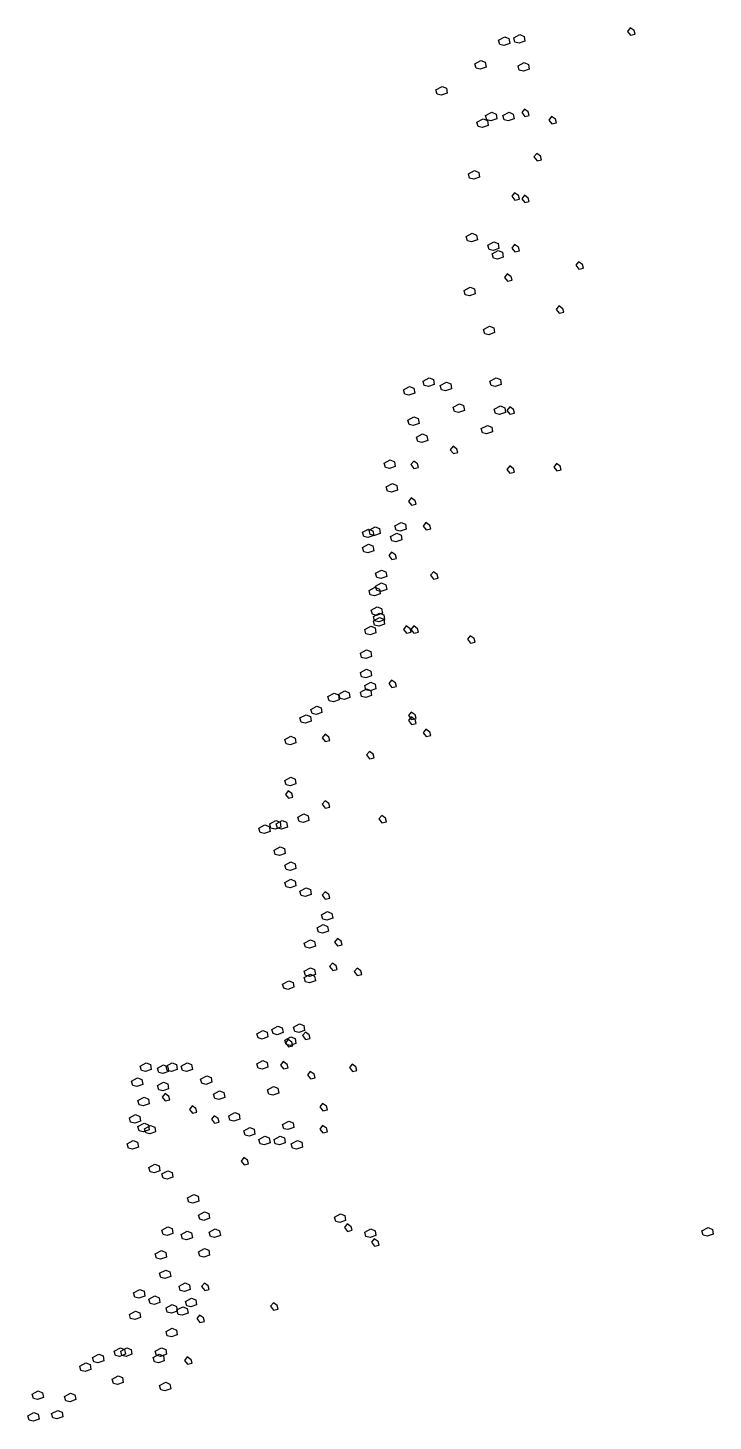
# Model space of a CAD drawing. Header units: millimetres. Extents: x 78 to 127.2, y 151.6 to 179.7.
# Drawn here: x 94.16 to 96.91, y 157.23 to 162.82 of the extents above; entities that cross this region are included whole.
import ezdxf

# ---------------------------------------------------------------- set-up
doc = ezdxf.new("R2010")
doc.units = ezdxf.units.MM
doc.layers.add('arbre', color=250, linetype='Continuous')

# ---------------------------------------------------------------- blocks, each defined once
blk = doc.blocks.new('arbre5')
at = {"layer": 'arbre'}
for points in [[(236.0482, 22.6598), (236.037, 22.6456), (236.0492, 22.6303), (236.0676, 22.6344), (236.0635, 22.6486)], [(235.5192, 22.6109), (235.5436, 22.6241), (235.5609, 22.617), (235.564, 22.5976), (235.5406, 22.5895), (235.5243, 22.5935)], [(235.5799, 22.6195), (235.6043, 22.6328), (235.6217, 22.6256), (235.6247, 22.6063), (235.6013, 22.5981), (235.585, 22.6022)], [(235.4238, 22.5155), (235.4482, 22.5287), (235.4656, 22.5216), (235.4686, 22.5023), (235.4452, 22.4941), (235.4289, 22.4982)], [(235.5972, 22.5068), (235.6217, 22.5201), (235.639, 22.5129), (235.6421, 22.4936), (235.6186, 22.4854), (235.6023, 22.4895)], [(235.2677, 22.4115), (235.2921, 22.4247), (235.3095, 22.4176), (235.3125, 22.3982), (235.2891, 22.3901), (235.2728, 22.3942)], [(235.6231, 22.3337), (235.6119, 22.3195), (235.6241, 22.3042), (235.6424, 22.3082), (235.6384, 22.3225)], [(235.4324, 22.2814), (235.4569, 22.2947), (235.4742, 22.2876), (235.4773, 22.2682), (235.4538, 22.26), (235.4375, 22.2641)], [(235.4671, 22.3074), (235.4916, 22.3207), (235.5089, 22.3136), (235.512, 22.2942), (235.4885, 22.2861), (235.4722, 22.2901)], [(235.5365, 22.3074), (235.561, 22.3207), (235.5783, 22.3136), (235.5814, 22.2942), (235.5579, 22.2861), (235.5416, 22.2901)], [(235.7318, 22.3041), (235.7206, 22.2898), (235.7328, 22.2745), (235.7512, 22.2786), (235.7471, 22.2929)], [(235.6725, 22.1558), (235.6613, 22.1416), (235.6735, 22.1263), (235.6919, 22.1304), (235.6878, 22.1446)], [(235.3977, 22.0734), (235.4222, 22.0866), (235.4395, 22.0795), (235.4426, 22.0601), (235.4192, 22.052), (235.4028, 22.0561)], [(235.5835, 21.9977), (235.5723, 21.9835), (235.5845, 21.9682), (235.6029, 21.9723), (235.5988, 21.9865)], [(235.6231, 21.9878), (235.6119, 21.9736), (235.6241, 21.9583), (235.6424, 21.9624), (235.6384, 21.9766)], [(235.3891, 21.822), (235.4135, 21.8352), (235.4309, 21.8281), (235.4339, 21.8088), (235.4105, 21.8006), (235.3942, 21.8047)], [(235.4758, 21.7873), (235.5003, 21.8006), (235.5176, 21.7934), (235.5206, 21.7741), (235.4972, 21.7659), (235.4809, 21.77)], [(235.4931, 21.7527), (235.5176, 21.7659), (235.5349, 21.7588), (235.538, 21.7394), (235.5145, 21.7313), (235.4982, 21.7353)], [(235.5835, 21.7902), (235.5723, 21.7759), (235.5845, 21.7606), (235.6029, 21.7647), (235.5988, 21.779)], [(235.8406, 21.721), (235.8294, 21.7068), (235.8416, 21.6915), (235.8599, 21.6955), (235.8559, 21.7098)], [(235.5539, 21.6716), (235.5427, 21.6573), (235.5549, 21.6421), (235.5732, 21.6461), (235.5692, 21.6604)], [(235.3804, 21.6053), (235.4049, 21.6185), (235.4222, 21.6114), (235.4253, 21.592), (235.4018, 21.5839), (235.3855, 21.588)], [(235.7615, 21.5431), (235.7503, 21.5289), (235.7625, 21.5136), (235.7809, 21.5177), (235.7768, 21.5319)], [(235.4584, 21.4492), (235.4829, 21.4625), (235.5002, 21.4554), (235.5033, 21.436), (235.4799, 21.4278), (235.4635, 21.4319)], [(235.1376, 21.2065), (235.162, 21.2198), (235.1794, 21.2126), (235.1824, 21.1933), (235.159, 21.1851), (235.1427, 21.1892)], [(235.2156, 21.2412), (235.2401, 21.2544), (235.2574, 21.2473), (235.2605, 21.228), (235.237, 21.2198), (235.2207, 21.2239)], [(235.285, 21.2239), (235.3095, 21.2371), (235.3268, 21.23), (235.3299, 21.2106), (235.3064, 21.2025), (235.2901, 21.2065)], [(235.4845, 21.2412), (235.5089, 21.2544), (235.5263, 21.2473), (235.5293, 21.228), (235.5059, 21.2198), (235.4896, 21.2239)], [(235.337, 21.1372), (235.3615, 21.1504), (235.3788, 21.1433), (235.3819, 21.1239), (235.3584, 21.1158), (235.3421, 21.1198)], [(235.1549, 21.0852), (235.1794, 21.0984), (235.1967, 21.0913), (235.1998, 21.0719), (235.1763, 21.0638), (235.16, 21.0678)], [(235.5018, 21.1285), (235.5263, 21.1417), (235.5436, 21.1346), (235.5467, 21.1153), (235.5232, 21.1071), (235.5069, 21.1112)], [(235.5638, 21.138), (235.5525, 21.1237), (235.5648, 21.1084), (235.5831, 21.1125), (235.579, 21.1268)], [(235.4498, 21.0505), (235.4742, 21.0637), (235.4916, 21.0566), (235.4946, 21.0372), (235.4712, 21.0291), (235.4549, 21.0332)], [(235.1896, 21.0158), (235.2141, 21.0291), (235.2314, 21.0219), (235.2345, 21.0026), (235.211, 20.9944), (235.1947, 20.9985)], [(235.3364, 20.9799), (235.3252, 20.9656), (235.3374, 20.9503), (235.3557, 20.9544), (235.3517, 20.9686)], [(235.0595, 20.9118), (235.084, 20.925), (235.1013, 20.9179), (235.1044, 20.8985), (235.0809, 20.8904), (235.0646, 20.8945)], [(235.1782, 20.9206), (235.167, 20.9063), (235.1792, 20.891), (235.1976, 20.8951), (235.1935, 20.9094)], [(235.5638, 20.9008), (235.5525, 20.8865), (235.5648, 20.8713), (235.5831, 20.8753), (235.579, 20.8896)], [(235.7516, 20.9107), (235.7404, 20.8964), (235.7526, 20.8811), (235.771, 20.8852), (235.7669, 20.8995)], [(235.0682, 20.8164), (235.0927, 20.8297), (235.11, 20.8225), (235.113, 20.8032), (235.0896, 20.795), (235.0733, 20.7991)], [(235.1683, 20.7723), (235.1571, 20.7581), (235.1693, 20.7428), (235.1877, 20.7469), (235.1836, 20.7611)], [(234.9728, 20.6344), (234.9973, 20.6476), (235.0146, 20.6405), (235.0177, 20.6211), (234.9942, 20.613), (234.9779, 20.6171)], [(234.9988, 20.6431), (235.0233, 20.6563), (235.0406, 20.6492), (235.0437, 20.6298), (235.0202, 20.6217), (235.0039, 20.6257)], [(235.1029, 20.6604), (235.1274, 20.6736), (235.1447, 20.6665), (235.1477, 20.6471), (235.1243, 20.639), (235.108, 20.6431)], [(235.2276, 20.6735), (235.2164, 20.6592), (235.2286, 20.644), (235.247, 20.648), (235.2429, 20.6623)], [(235.0855, 20.617), (235.11, 20.6303), (235.1273, 20.6232), (235.1304, 20.6038), (235.1069, 20.5957), (235.0906, 20.5997)], [(234.9728, 20.5737), (234.9973, 20.587), (235.0146, 20.5798), (235.0177, 20.5605), (234.9942, 20.5523), (234.9779, 20.5564)], [(235.0892, 20.5549), (235.078, 20.5407), (235.0902, 20.5254), (235.1086, 20.5294), (235.1045, 20.5437)], [(235.0248, 20.4697), (235.0493, 20.4829), (235.0666, 20.4758), (235.0697, 20.4564), (235.0462, 20.4483), (235.0299, 20.4524)], [(235.2573, 20.4759), (235.2461, 20.4616), (235.2583, 20.4463), (235.2767, 20.4504), (235.2726, 20.4647)], [(235.0248, 20.4177), (235.0493, 20.4309), (235.0666, 20.4238), (235.0697, 20.4044), (235.0462, 20.3963), (235.0299, 20.4003)], [(234.9988, 20.4003), (235.0233, 20.4136), (235.0406, 20.4064), (235.0437, 20.3871), (235.0202, 20.3789), (235.0039, 20.383)], [(235.0075, 20.3223), (235.032, 20.3356), (235.0493, 20.3284), (235.0523, 20.3091), (235.0289, 20.3009), (235.0126, 20.305)], [(235.0162, 20.2963), (235.0406, 20.3096), (235.058, 20.3024), (235.061, 20.2831), (235.0376, 20.2749), (235.0213, 20.279)], [(234.9815, 20.2443), (235.0059, 20.2575), (235.0233, 20.2504), (235.0263, 20.231), (235.0029, 20.2229), (234.9866, 20.227)], [(235.0162, 20.279), (235.0406, 20.2922), (235.058, 20.2851), (235.061, 20.2657), (235.0376, 20.2576), (235.0213, 20.2616)], [(235.1485, 20.2585), (235.1373, 20.2442), (235.1496, 20.2289), (235.1679, 20.233), (235.1638, 20.2472)], [(235.1782, 20.2585), (235.167, 20.2442), (235.1792, 20.2289), (235.1976, 20.233), (235.1935, 20.2472)], [(235.4056, 20.2189), (235.3944, 20.2047), (235.4066, 20.1894), (235.4249, 20.1935), (235.4209, 20.2077)], [(234.9641, 20.1489), (234.9886, 20.1622), (235.0059, 20.1551), (235.009, 20.1357), (234.9855, 20.1275), (234.9692, 20.1316)], [(234.9641, 20.0709), (234.9886, 20.0842), (235.0059, 20.077), (235.009, 20.0577), (234.9855, 20.0495), (234.9692, 20.0536)], [(234.9815, 20.0189), (235.0059, 20.0322), (235.0233, 20.025), (235.0263, 20.0057), (235.0029, 19.9975), (234.9866, 20.0016)], [(235.0892, 20.041), (235.078, 20.0268), (235.0902, 20.0115), (235.1086, 20.0156), (235.1045, 20.0298)], [(234.834, 19.9756), (234.8585, 19.9888), (234.8758, 19.9817), (234.8789, 19.9623), (234.8555, 19.9542), (234.8391, 19.9582)], [(234.8774, 19.9842), (234.9019, 19.9975), (234.9192, 19.9903), (234.9223, 19.971), (234.8988, 19.9628), (234.8825, 19.9669)], [(234.9641, 19.9929), (234.9886, 20.0061), (235.0059, 19.999), (235.009, 19.9797), (234.9855, 19.9715), (234.9692, 19.9756)], [(234.7647, 19.9235), (234.7891, 19.9368), (234.8065, 19.9297), (234.8095, 19.9103), (234.7861, 19.9022), (234.7698, 19.9062)], [(234.7213, 19.8889), (234.7458, 19.9021), (234.7631, 19.895), (234.7662, 19.8756), (234.7427, 19.8675), (234.7264, 19.8716)], [(235.1683, 19.9126), (235.1571, 19.8983), (235.1693, 19.883), (235.1877, 19.8871), (235.1836, 19.9014)], [(235.1683, 19.8928), (235.1571, 19.8785), (235.1693, 19.8633), (235.1877, 19.8673), (235.1836, 19.8816)], [(234.6606, 19.8022), (234.6851, 19.8154), (234.7024, 19.8083), (234.7055, 19.7889), (234.682, 19.7808), (234.6657, 19.7849)], [(234.8223, 19.8236), (234.8111, 19.8094), (234.8233, 19.7941), (234.8417, 19.7982), (234.8376, 19.8124)], [(235.2276, 19.8434), (235.2164, 19.8291), (235.2286, 19.8139), (235.247, 19.8179), (235.2429, 19.8322)], [(235.0002, 19.7545), (234.989, 19.7402), (235.0013, 19.7249), (235.0196, 19.729), (235.0155, 19.7433)], [(234.6606, 19.6375), (234.6851, 19.6507), (234.7024, 19.6436), (234.7055, 19.6242), (234.682, 19.6161), (234.6657, 19.6202)], [(234.674, 19.5963), (234.6628, 19.5821), (234.675, 19.5668), (234.6934, 19.5709), (234.6893, 19.5851)], [(234.8223, 19.5568), (234.8111, 19.5426), (234.8233, 19.5273), (234.8417, 19.5313), (234.8376, 19.5456)], [(234.5999, 19.4641), (234.6244, 19.4774), (234.6417, 19.4702), (234.6447, 19.4509), (234.6213, 19.4427), (234.605, 19.4468)], [(234.6259, 19.4641), (234.6504, 19.4774), (234.6677, 19.4702), (234.6708, 19.4509), (234.6473, 19.4427), (234.631, 19.4468)], [(234.7126, 19.4901), (234.7371, 19.5034), (234.7544, 19.4962), (234.7575, 19.4769), (234.734, 19.4687), (234.7177, 19.4728)], [(235.0497, 19.4975), (235.0385, 19.4833), (235.0507, 19.468), (235.069, 19.4721), (235.065, 19.4863)], [(234.5565, 19.4468), (234.581, 19.46), (234.5983, 19.4529), (234.6014, 19.4335), (234.5779, 19.4254), (234.5616, 19.4294)], [(234.6172, 19.3581), (234.6417, 19.3713), (234.659, 19.3642), (234.6621, 19.3448), (234.6386, 19.3367), (234.6223, 19.3408)], [(234.6606, 19.2974), (234.6851, 19.3107), (234.7024, 19.3035), (234.7055, 19.2842), (234.682, 19.276), (234.6657, 19.2801)], [(234.6606, 19.2281), (234.6851, 19.2413), (234.7024, 19.2342), (234.7055, 19.2148), (234.682, 19.2067), (234.6657, 19.2107)], [(234.7213, 19.1934), (234.7458, 19.2066), (234.7631, 19.1995), (234.7662, 19.1801), (234.7427, 19.172), (234.7264, 19.1761)], [(234.8223, 19.1912), (234.8111, 19.1769), (234.8233, 19.1616), (234.8417, 19.1657), (234.8376, 19.18)], [(234.808, 19.098), (234.8325, 19.1113), (234.8498, 19.1041), (234.8529, 19.0848), (234.8294, 19.0766), (234.8131, 19.0807)], [(234.7907, 19.046), (234.8151, 19.0593), (234.8325, 19.0521), (234.8355, 19.0328), (234.8121, 19.0246), (234.7958, 19.0287)], [(234.7386, 18.9853), (234.7631, 18.9986), (234.7804, 18.9914), (234.7835, 18.9721), (234.7601, 18.9639), (234.7437, 18.968)], [(234.8717, 19.0034), (234.8605, 18.9892), (234.8727, 18.9739), (234.8911, 18.9779), (234.887, 18.9922)], [(234.7386, 18.8726), (234.7631, 18.8859), (234.7804, 18.8788), (234.7835, 18.8594), (234.7601, 18.8512), (234.7437, 18.8553)], [(234.7386, 18.8466), (234.7631, 18.8599), (234.7804, 18.8527), (234.7835, 18.8334), (234.7601, 18.8252), (234.7437, 18.8293)], [(234.8519, 18.9046), (234.8407, 18.8903), (234.853, 18.875), (234.8713, 18.8791), (234.8672, 18.8934)], [(234.9508, 18.8848), (234.9396, 18.8706), (234.9518, 18.8553), (234.9702, 18.8594), (234.9661, 18.8736)], [(234.6519, 18.8206), (234.6764, 18.8339), (234.6937, 18.8267), (234.6968, 18.8074), (234.6733, 18.7992), (234.657, 18.8033)], [(234.5479, 18.6212), (234.5723, 18.6345), (234.5897, 18.6274), (234.5927, 18.608), (234.5693, 18.5998), (234.553, 18.6039)], [(234.6086, 18.6386), (234.633, 18.6518), (234.6504, 18.6447), (234.6534, 18.6253), (234.63, 18.6172), (234.6137, 18.6213)], [(234.6953, 18.6473), (234.7198, 18.6605), (234.7371, 18.6534), (234.7401, 18.634), (234.7167, 18.6259), (234.7004, 18.6299)], [(234.6606, 18.5952), (234.6851, 18.6085), (234.7024, 18.6014), (234.7055, 18.582), (234.682, 18.5738), (234.6657, 18.5779)], [(234.674, 18.5982), (234.6628, 18.584), (234.675, 18.5687), (234.6934, 18.5728), (234.6893, 18.587)], [(234.7432, 18.6279), (234.732, 18.6136), (234.7442, 18.5983), (234.7626, 18.6024), (234.7585, 18.6167)], [(234.0796, 18.4912), (234.104, 18.5045), (234.1213, 18.4973), (234.1244, 18.478), (234.101, 18.4698), (234.0847, 18.4739)], [(234.1489, 18.4825), (234.1734, 18.4958), (234.1907, 18.4887), (234.1938, 18.4693), (234.1703, 18.4612), (234.154, 18.4652)], [(234.1836, 18.4912), (234.2081, 18.5045), (234.2254, 18.4973), (234.2285, 18.478), (234.205, 18.4698), (234.1887, 18.4739)], [(234.2443, 18.4912), (234.2688, 18.5045), (234.2861, 18.4973), (234.2892, 18.478), (234.2657, 18.4698), (234.2494, 18.4739)], [(234.5479, 18.4999), (234.5723, 18.5131), (234.5897, 18.506), (234.5927, 18.4866), (234.5693, 18.4785), (234.553, 18.4826)], [(234.6542, 18.5093), (234.643, 18.495), (234.6552, 18.4798), (234.6736, 18.4838), (234.6695, 18.4981)], [(234.763, 18.4698), (234.7518, 18.4555), (234.764, 18.4402), (234.7823, 18.4443), (234.7783, 18.4586)], [(234.931, 18.4994), (234.9198, 18.4852), (234.9321, 18.4699), (234.9504, 18.4739), (234.9463, 18.4882)], [(234.0449, 18.4305), (234.0693, 18.4438), (234.0867, 18.4366), (234.0897, 18.4173), (234.0663, 18.4091), (234.05, 18.4132)], [(234.1489, 18.4132), (234.1734, 18.4264), (234.1907, 18.4193), (234.1938, 18.4), (234.1703, 18.3918), (234.154, 18.3959)], [(234.3224, 18.4392), (234.3468, 18.4525), (234.3642, 18.4453), (234.3672, 18.426), (234.3438, 18.4178), (234.3275, 18.4219)], [(234.5912, 18.3959), (234.6157, 18.4091), (234.633, 18.402), (234.6361, 18.3826), (234.6126, 18.3745), (234.5963, 18.3785)], [(234.0709, 18.3525), (234.0953, 18.3658), (234.1127, 18.3586), (234.1157, 18.3393), (234.0923, 18.3311), (234.076, 18.3352)], [(234.1797, 18.3808), (234.1685, 18.3666), (234.1807, 18.3513), (234.199, 18.3554), (234.195, 18.3696)], [(234.3744, 18.3785), (234.3989, 18.3918), (234.4162, 18.3846), (234.4193, 18.3653), (234.3958, 18.3571), (234.3795, 18.3612)], [(234.0362, 18.2832), (234.0607, 18.2964), (234.078, 18.2893), (234.081, 18.2699), (234.0576, 18.2618), (234.0413, 18.2658)], [(234.2884, 18.3314), (234.2772, 18.3172), (234.2894, 18.3019), (234.3078, 18.306), (234.3037, 18.3202)], [(234.4351, 18.2918), (234.4596, 18.3051), (234.4769, 18.2979), (234.48, 18.2786), (234.4565, 18.2704), (234.4402, 18.2745)], [(234.8124, 18.3413), (234.8012, 18.327), (234.8134, 18.3118), (234.8318, 18.3158), (234.8277, 18.3301)], [(234.0709, 18.2485), (234.0953, 18.2617), (234.1127, 18.2546), (234.1157, 18.2352), (234.0923, 18.2271), (234.076, 18.2312)], [(234.0969, 18.2398), (234.1214, 18.2531), (234.1387, 18.2459), (234.1418, 18.2266), (234.1183, 18.2184), (234.102, 18.2225)], [(234.3774, 18.2919), (234.3662, 18.2776), (234.3784, 18.2623), (234.3968, 18.2664), (234.3927, 18.2807)], [(234.4958, 18.2312), (234.5203, 18.2444), (234.5376, 18.2373), (234.5407, 18.2179), (234.5172, 18.2098), (234.5009, 18.2138)], [(234.6519, 18.2572), (234.6764, 18.2704), (234.6937, 18.2633), (234.6968, 18.2439), (234.6733, 18.2358), (234.657, 18.2398)], [(234.8124, 18.2524), (234.8012, 18.2381), (234.8134, 18.2228), (234.8318, 18.2269), (234.8277, 18.2412)], [(234.0275, 18.1791), (234.052, 18.1924), (234.0693, 18.1853), (234.0724, 18.1659), (234.0489, 18.1577), (234.0326, 18.1618)], [(234.5565, 18.1965), (234.581, 18.2097), (234.5983, 18.2026), (234.6014, 18.1832), (234.5779, 18.1751), (234.5616, 18.1792)], [(234.6172, 18.1965), (234.6417, 18.2097), (234.659, 18.2026), (234.6621, 18.1832), (234.6386, 18.1751), (234.6223, 18.1792)], [(234.6866, 18.1791), (234.7111, 18.1924), (234.7284, 18.1853), (234.7315, 18.1659), (234.708, 18.1577), (234.6917, 18.1618)], [(234.1142, 18.0838), (234.1387, 18.097), (234.156, 18.0899), (234.1591, 18.0705), (234.1357, 18.0624), (234.1193, 18.0665)], [(234.1663, 18.0578), (234.1907, 18.071), (234.2081, 18.0639), (234.2111, 18.0445), (234.1877, 18.0364), (234.1714, 18.0405)], [(234.496, 18.1239), (234.4848, 18.1096), (234.4971, 18.0944), (234.5154, 18.0984), (234.5113, 18.1127)], [(234.2703, 17.9624), (234.2948, 17.9757), (234.3121, 17.9685), (234.3152, 17.9492), (234.2918, 17.941), (234.2754, 17.9451)], [(234.3137, 17.8931), (234.3382, 17.9063), (234.3555, 17.8992), (234.3586, 17.8798), (234.3351, 17.8717), (234.3188, 17.8758)], [(234.8601, 17.8844), (234.8845, 17.8977), (234.9019, 17.8905), (234.9049, 17.8712), (234.8815, 17.863), (234.8652, 17.8671)], [(234.9113, 17.8571), (234.9001, 17.8428), (234.9123, 17.8275), (234.9306, 17.8316), (234.9266, 17.8459)], [(234.1663, 17.8324), (234.1907, 17.8456), (234.2081, 17.8385), (234.2111, 17.8191), (234.1877, 17.811), (234.1714, 17.8151)], [(234.2443, 17.8151), (234.2688, 17.8283), (234.2861, 17.8212), (234.2892, 17.8018), (234.2657, 17.7937), (234.2494, 17.7977)], [(234.3571, 17.8237), (234.3815, 17.837), (234.3989, 17.8298), (234.4019, 17.8105), (234.3785, 17.8023), (234.3622, 17.8064)], [(234.9815, 17.8237), (235.0059, 17.837), (235.0233, 17.8298), (235.0263, 17.8105), (235.0029, 17.8023), (234.9866, 17.8064)], [(235.02, 17.7978), (235.0088, 17.7835), (235.021, 17.7682), (235.0394, 17.7723), (235.0353, 17.7866)], [(236.3359, 17.8291), (236.3604, 17.8423), (236.3777, 17.8352), (236.3808, 17.8158), (236.3573, 17.8077), (236.341, 17.8118)], [(234.1403, 17.737), (234.1647, 17.7503), (234.1821, 17.7432), (234.1851, 17.7238), (234.1617, 17.7156), (234.1454, 17.7197)], [(234.3137, 17.7457), (234.3382, 17.759), (234.3555, 17.7518), (234.3586, 17.7325), (234.3351, 17.7243), (234.3188, 17.7284)], [(234.1576, 17.659), (234.1821, 17.6723), (234.1994, 17.6651), (234.2025, 17.6458), (234.179, 17.6376), (234.1627, 17.6417)], [(234.0535, 17.581), (234.078, 17.5942), (234.0953, 17.5871), (234.0984, 17.5678), (234.0749, 17.5596), (234.0586, 17.5637)], [(234.1142, 17.555), (234.1387, 17.5682), (234.156, 17.5611), (234.1591, 17.5417), (234.1357, 17.5336), (234.1193, 17.5377)], [(234.2357, 17.607), (234.2601, 17.6203), (234.2775, 17.6131), (234.2805, 17.5938), (234.2571, 17.5856), (234.2408, 17.5897)], [(234.3379, 17.6199), (234.3266, 17.6056), (234.3389, 17.5904), (234.3572, 17.5944), (234.3532, 17.6087)], [(234.1836, 17.5203), (234.2081, 17.5336), (234.2254, 17.5264), (234.2285, 17.5071), (234.205, 17.4989), (234.1887, 17.503)], [(234.227, 17.5117), (234.2514, 17.5249), (234.2688, 17.5178), (234.2718, 17.4984), (234.2484, 17.4903), (234.2321, 17.4943)], [(234.2617, 17.5463), (234.2861, 17.5596), (234.3035, 17.5524), (234.3065, 17.5331), (234.2831, 17.5249), (234.2668, 17.529)], [(234.6147, 17.5408), (234.6035, 17.5266), (234.6157, 17.5113), (234.634, 17.5154), (234.63, 17.5296)], [(234.0362, 17.4943), (234.0607, 17.5076), (234.078, 17.5004), (234.081, 17.4811), (234.0576, 17.4729), (234.0413, 17.477)], [(234.3181, 17.4914), (234.3069, 17.4772), (234.3191, 17.4619), (234.3375, 17.466), (234.3334, 17.4802)], [(234.1836, 17.425), (234.2081, 17.4382), (234.2254, 17.4311), (234.2285, 17.4117), (234.205, 17.4036), (234.1887, 17.4076)], [(233.9755, 17.3469), (234, 17.3602), (234.0173, 17.3531), (234.0203, 17.3337), (233.9969, 17.3255), (233.9806, 17.3296)], [(234.0015, 17.3469), (234.026, 17.3602), (234.0433, 17.3531), (234.0464, 17.3337), (234.0229, 17.3255), (234.0066, 17.3296)], [(234.1403, 17.3469), (234.1647, 17.3602), (234.1821, 17.3531), (234.1851, 17.3337), (234.1617, 17.3255), (234.1454, 17.3296)], [(233.8367, 17.2863), (233.8612, 17.2995), (233.8785, 17.2924), (233.8816, 17.273), (233.8581, 17.2649), (233.8418, 17.2689)], [(233.8888, 17.3209), (233.9132, 17.3342), (233.9306, 17.3271), (233.9336, 17.3077), (233.9102, 17.2995), (233.8939, 17.3036)], [(234.1316, 17.3209), (234.1561, 17.3342), (234.1734, 17.3271), (234.1764, 17.3077), (234.153, 17.2995), (234.1367, 17.3036)], [(234.2687, 17.3234), (234.2574, 17.3092), (234.2697, 17.2939), (234.288, 17.298), (234.2839, 17.3122)], [(233.9668, 17.2343), (233.9913, 17.2475), (234.0086, 17.2404), (234.0117, 17.221), (233.9882, 17.2129), (233.9719, 17.2169)], [(233.6459, 17.1736), (233.6704, 17.1868), (233.6877, 17.1797), (233.6908, 17.1603), (233.6673, 17.1522), (233.651, 17.1562)], [(233.776, 17.1649), (233.8005, 17.1781), (233.8178, 17.171), (233.8209, 17.1517), (233.7974, 17.1435), (233.7811, 17.1476)], [(234.1576, 17.2082), (234.1821, 17.2215), (234.1994, 17.2144), (234.2025, 17.195), (234.179, 17.1868), (234.1627, 17.1909)], [(233.6286, 17.0869), (233.6531, 17.1001), (233.6704, 17.093), (233.6734, 17.0736), (233.65, 17.0655), (233.6337, 17.0696)], [(233.724, 17.0956), (233.7485, 17.1088), (233.7658, 17.1017), (233.7688, 17.0823), (233.7454, 17.0742), (233.7291, 17.0782)]]:
    blk.add_lwpolyline(points, close=True, dxfattribs=at)

msp = doc.modelspace()

# ---------------------------------------------------------------- block references
at = {"layer": 'arbre'}
msp.add_blockref('arbre5', (-139.467, 140.1621), dxfattribs=at)

doc.saveas('drawing.dxf')
